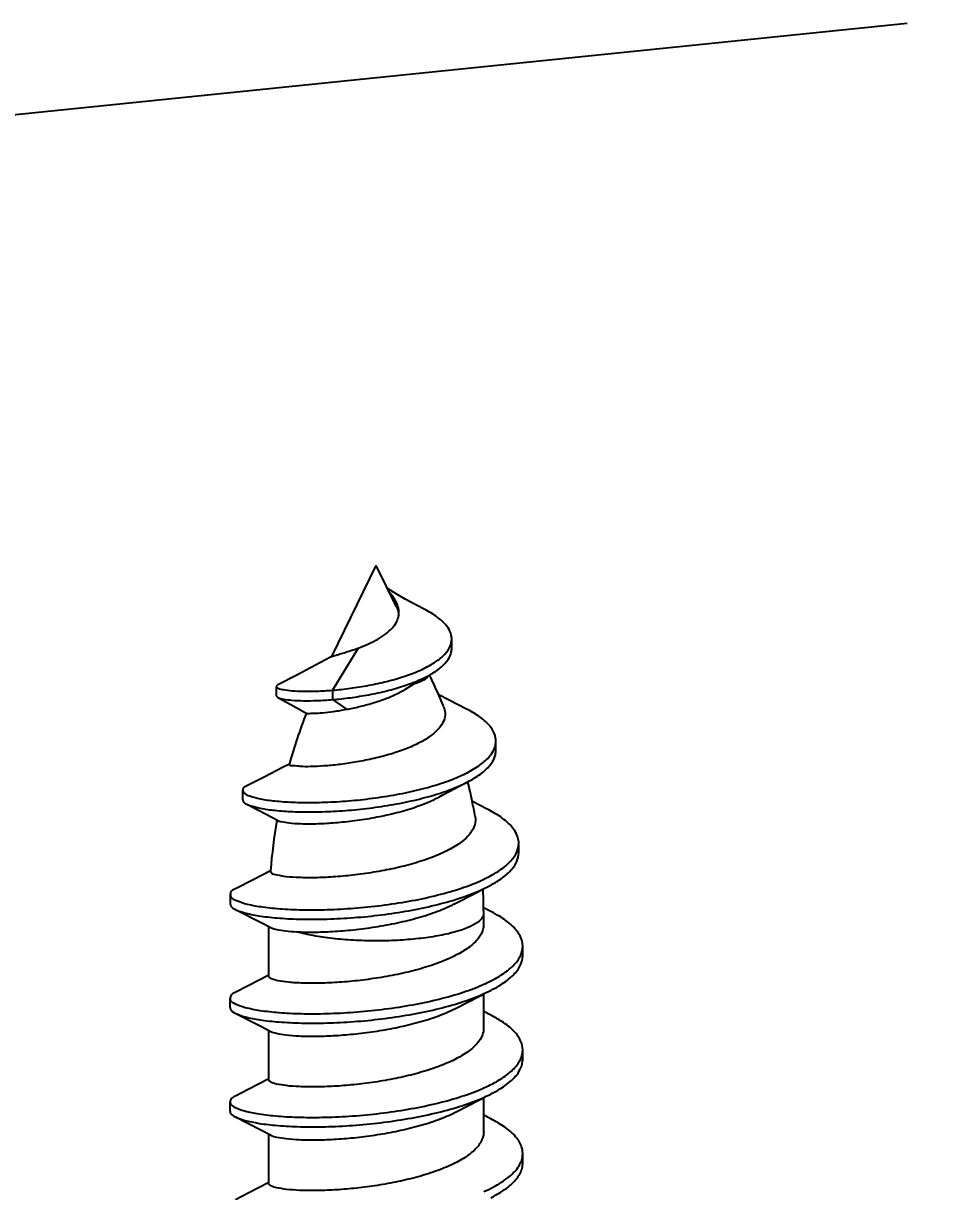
# Model space of a CAD drawing. Header units: millimetres. Extents: x -5407 to -45, y -6458 to 594.
# Drawn here: x -1907.06 to -1899.63, y -2027.83 to -2018.25 of the extents above; entities that cross this region are included whole.
import ezdxf

# ---------------------------------------------------------------- set-up
doc = ezdxf.new("R2010")
doc.units = ezdxf.units.MM
doc.layers.get('0').update_dxf_attribs({"linetype": 'CONTINUOUS'})
doc.layers.get('Defpoints').update_dxf_attribs({"linetype": 'CONTINUOUS'})
doc.layers.add('dim', color=3, linetype='CONTINUOUS', lineweight=9)
doc.styles.add('LongTou', font='romand.shx', dxfattribs={"width": 0.800000011920929, "bigfont": 'whgdtxt.shx'})
doc.dimstyles.new('YanXiu', dxfattribs={"dimtxt": 2.5, "dimasz": 2.2, "dimexe": 1, "dimexo": 0, "dimgap": 0.66, "dimtad": 0, "dimzin": 0, "dimdsep": 46, "dimtxsty": 'LongTou', "dimblk": 'CLOSEDBLANK', "dimcen": 0, "dimclrd": 256, "dimclre": 131, "dimclrt": 42, "dimadec": 0, "dimazin": 0, "dimtfac": 1, "dimtdec": 4, "dimtofl": 0, "dimtmove": 0, "dimatfit": 3, "dimldrblk": 'CLOSEDBLANK', "dimfxl": 0, "dimtolj": 1, "dimtzin": 0, "dimlwd": 0, "dimlwe": 0, "dimarcsym": 0})

# ---------------------------------------------------------------- blocks, each defined once
blk = doc.blocks.new('*U8')
at = {"color": 7}
for p, q in [((135.2935398273028, -62.99328518280254), (-38.01148710119742, -80.7678877244025)), ((129.4011930746028, -69.48091808530262), (129.8548717923027, -68.54817490830283)), ((130.0618864705025, -68.97343743740248), (129.8548717923027, -68.54817490830283)), ((130.6281148660028, -69.39900966820278), (130.6280992164029, -69.30242062050274)), ((129.6691527455027, -69.39542344270285), (129.4056624579027, -69.82718300390252)), ((130.3991894932028, -69.67224135260267), (130.4005620802027, -69.6714755917028)), ((128.8480592960027, -69.77059621700255), (128.8309156089026, -69.78827931550268)), ((128.8309156089026, -69.78827931550268), (128.8309312585027, -69.88486836310267)), ((128.8309312585027, -69.88486836310267), (128.8450021577028, -69.90050875260249)), ((129.4056624579027, -69.82718300390252), (129.4056781075028, -69.92377205150251)), ((129.4056781075028, -69.92377205150251), (129.5499921002026, -70.02323175300262)), ((131.0808272985028, -70.44438277410245), (131.0808116489029, -70.34779372640287)), ((128.9651423313026, -70.58361357240256), (128.9643226081025, -70.58654186480271)), ((128.4860152853025, -70.85275006880283), (128.4860309349028, -70.94933911650287)), ((130.7909793802028, -70.76709495830255), (130.7932039284028, -70.76594039490283)), ((130.7938874142028, -70.76869582500285), (130.7933439533026, -70.76647269950263)), ((128.5280348893027, -70.99422746610253), (128.6564073113027, -71.06038046740287)), ((130.4962801621027, -70.92223932060278), (130.5380692168028, -70.89986081910274)), ((130.9926023683026, -71.0456608037025), (130.8354564383026, -70.96596857550276)), ((128.6564073113027, -71.06038046740287), (128.8510280152027, -71.16207026570282)), ((128.8366659798028, -71.15454775290254), (128.8357958694028, -71.15964458420285)), ((131.3147927743025, -71.49280609170273), (131.3147771247027, -71.3962170440027)), ((128.7720293610028, -71.67743171260281), (128.7712902911026, -71.6871842559026)), ((128.3572287372026, -71.91964382110245), (128.3572443868027, -72.01623286880249)), ((128.4122770946028, -72.07429772750265), (128.6747888818027, -72.20818006760283)), ((131.0293137129026, -72.09562616430276), (130.9534021496027, -72.05708461030281)), ((130.9554680255028, -72.22802548560276), (130.9554491114027, -72.11128795640252)), ((128.6747888818027, -72.20818006760283), (128.7752883825028, -72.26001102300279)), ((128.7555541272027, -72.75962169730246), (128.7554715231026, -72.24979080550247)), ((131.3555198111028, -72.54761257490281), (131.3555041615027, -72.45102352720278)), ((128.3555902737028, -72.98274935700283), (128.3556059233028, -73.07933840460282)), ((130.9556401712027, -73.29050500980247), (130.9555834856028, -72.94064289950256)), ((128.4111998023027, -73.13791070890284), (128.6735788951028, -73.27155737430257)), ((131.0294858585025, -73.15810568860252), (130.9556126426028, -73.12059903710269)), ((128.6735788951028, -73.27155737430257), (128.7765269599026, -73.32456985850285)), ((128.7557262729028, -73.82210122160268), (128.7556439192026, -73.31381626280245)), ((131.3556919567027, -73.61009209920257), (131.3556763071028, -73.51350305150254)), ((128.3557624193027, -74.04522888130259), (128.3557780689027, -74.14181792890258)), ((130.9558123168026, -74.35298453410269), (130.9557556312027, -74.00312242370273)), ((128.4113719480029, -74.2003902332026), (128.6737510408027, -74.33403689850275)), ((131.0296580042027, -74.22058521290273), (130.9557847882027, -74.18307856140245)), ((128.6737510408027, -74.33403689850275), (128.7766991056028, -74.38704938280262)), ((128.7558984185025, -74.88458074580285), (128.7558160649028, -74.37629578710266)), ((131.3558641024026, -74.67257162340275), (131.3558484528028, -74.57598257580275))]:
    blk.add_line(p, q, dxfattribs=at)
for points in [[(130.3656918732026, -69.0083320788026), (130.2610940249028, -68.95294536060283), (130.1520693898028, -68.89328925410246), (130.0573106690026, -68.83836090430259), (129.9770868314026, -68.78695049490261), (129.9675117486026, -68.77956696750289)], [(129.3854218996025, -69.48732689900271), (129.2341562219026, -69.5701563332027), (129.0404543931027, -69.6718880269027), (128.8480592960027, -69.77059621700255)], [(130.1546898482027, -69.8153233726025), (130.2203841527025, -69.77505630630276), (130.3152603358026, -69.71956258170258), (130.3991871648027, -69.67223717150273)], [(128.8450021577028, -69.90050875260249), (128.9784955601026, -69.9728544760028), (129.1207906371028, -70.05240408090276), (129.1393828709029, -70.06304735650247)], [(130.7808846273028, -70.02005002830265), (130.6018787550029, -69.92884906560266), (130.4890410767027, -69.87047235290265)], [(128.9652547886026, -70.58364508550267), (128.8955840172027, -70.61980444800247), (128.7121344196025, -70.71395291420276), (128.5306278763028, -70.80611423140272)], [(130.5380692168028, -70.89986081910274), (130.6679057603028, -70.83122477220286), (130.7909787743029, -70.7670937882026)], [(128.7723586322027, -71.67745695100257), (128.5925086133027, -71.7698561226025), (128.4125901934026, -71.86133330270286)], [(130.6573451327026, -72.0159052534027), (130.8713183342029, -71.90554968130255), (130.9462358428027, -71.86732151330261)], [(128.7555522676028, -72.74814429110256), (128.5422822080027, -72.85753440910275), (128.4111654601027, -72.9241588937025)], [(130.6730038104029, -73.08537342080263), (130.9050947827027, -72.96629516810253), (130.9555834856028, -72.94064289950256)], [(128.7557244133027, -73.81062381540278), (128.5424543536028, -73.92001393330247), (128.4113376058026, -73.98663841800271)], [(130.6731759560025, -74.14785294510284), (130.9052669283026, -74.02877469240275), (130.9557556312027, -74.00312242370273)], [(128.7558965589028, -74.8731033396025), (128.5426264993027, -74.98249345760269), (128.4115097514027, -75.04911794220288)]]:
    blk.add_lwpolyline(points, dxfattribs=at)
for centre, radius, start, end in [((129.8677915370026, -69.0784421013027), 0.2198140557, 12.18621071490233, 12.87102375810834), ((129.8732174829026, -69.07737021700268), 0.2142841327, 5.691236906610148, 12.21231505970418), ((129.8942632181029, -69.03198414800272), 0.1931383062, 347.4361973127995, 349.569391187703), ((129.8911752825029, -69.0316118553028), 0.1962427098, 349.6257149501996, 0.02955117960385299), ((129.9087702959027, -68.7915639856028), 1.0080196395, 299.2012805841971, 299.3713704357972), ((125.3778641009026, -72.08376377720288), 5.5728841251, 23.41404499798747, 25.65251051620726), ((125.3605619107027, -72.09132426660244), 5.5917659389, 21.99147150889227, 23.41468557890878), ((134.3716008282026, -72.09810485420257), 5.6145772167, 158.7426899292909, 164.3510427397966), ((125.3079579738028, -72.1085558182026), 5.6471804138, 11.67909957049794, 13.72498368509517), ((125.2995009596027, -72.11032519830269), 5.6558205159, 10.07469676389897, 11.67931022308768), ((134.4181555467028, -72.10994326280252), 5.662667847000001, 170.3390117253993, 175.6195126907909), ((125.2847680274026, -72.11232270140272), 5.6706818513, 0.5583018171124329, 2.477940430511883), ((125.2934473281025, -72.11220936140262), 5.6620018583, 0.009324020708473046, 0.5580107541896898), ((131.0793020989026, -72.4302857573025), 0.2793561826, 332.7119286773048, 336.2458240007851)]:
    blk.add_arc(centre, radius, start, end, dxfattribs=at)
for points, start_tangent, end_tangent in [([(130.0682588931027, -68.9431225418025), (130.0366153917028, -68.88543559890286), (129.9958386699027, -68.83169461730267), (129.9895403064029, -68.82429837490281)], (-0.3908639148052885, 0.9204484777015409), (-0.652384892854885, 0.7578878225533909)), ([(130.0874179661027, -69.03151064010262), (130.0855440775026, -69.00401859350268), (130.0682588931027, -68.9431225418025)], (0.0002197091907673835, 0.9999999758639355), (-0.3908639144675201, 0.9204484778449726)), ([(129.6691527455027, -69.39542344270285), (129.7704212148028, -69.35440822170267), (129.8665074282026, -69.30619135740244), (129.9503184670027, -69.25177984000265), (130.0164384020027, -69.19261117810265), (130.0614751895027, -69.13039685010244), (130.0827767082028, -69.07399687690258)], (0.9385300940940247, 0.3451974253667914), (0.2174372073289472, 0.9760743111408007)), ([(130.0619145864027, -68.97349693320257), (130.0820825390028, -69.02947695520243)], (0.4375163361831553, -0.89921046233508), (0.2227531951432206, -0.9748748709724169)), ([(130.6279565387026, -69.30242070870281), (130.6235570784029, -69.26261303550245), (130.5900589586026, -69.18751137070285), (130.5265252291026, -69.11592035870262), (130.4370494636028, -69.04928928820254), (130.3656967853026, -69.00832269720286)], (-0.0006178024415706117, 0.9999998091600534), (-0.8859152035603703, 0.4638472292690641)), ([(130.6061651256027, -69.38959867900257), (130.6241504033028, -69.33955006320275), (130.6279565387026, -69.30242070870281)], (0.4525806581770332, 0.8917234705019508), (-0.0006178025645178752, 0.9999998091599775)), ([(129.4010074743028, -69.48043514370283), (129.4201674965027, -69.47395832100256), (129.4665280867025, -69.46004882740272), (129.5258635738028, -69.44263232050253), (129.5946633920028, -69.42118996810268), (129.6691527455027, -69.39542344270285)], (0.9334404587431412, 0.3587323653943069), (0.9385300941055815, 0.3451974253353703)), ([(129.4056624579027, -69.82718300390252), (129.5896255977027, -69.80728557290286), (129.7782852436028, -69.77708452600245), (129.9632883543027, -69.73673855300285), (130.1367360375027, -69.68684747470252), (130.2915207860028, -69.62841054570254), (130.4216171161029, -69.56276805270272), (130.5223137494027, -69.4915293759027), (130.5903785021028, -69.4164912197025)], (0.9965876032411771, 0.08254180193093978), (0.5548881609792853, 0.8319249538299877)), ([(130.4031720395028, -69.67001176980284), (130.4216327658028, -69.65935710030271), (130.5223293990027, -69.58811842360274), (130.5903941517026, -69.51308026740253), (130.6241660529026, -69.43613911090279), (130.6279721883025, -69.3990097563028)], (0.8714580002931026, 0.4904701354059665), (-0.0006178025031700309, 0.9999998091600154)), ([(130.5903785021028, -69.4164912197025), (130.6061651256027, -69.38959867900257)], (0.5548881599453013, 0.8319249545196478), (0.4525806567389206, 0.891723471231843)), ([(129.3853538917028, -69.48719345970267), (129.3898380308028, -69.48508308330247), (129.4010074743028, -69.48043514370283)], (0.8909601069550649, 0.454081587178581), (0.9334404576935235, 0.3587323681254669)), ([(129.4056781075028, -69.92377205150251), (129.5896412473028, -69.90387462060244), (129.7783008932026, -69.87367357370249), (129.9633040039027, -69.83332760070289), (130.1367516871028, -69.78343652230251), (130.2915364356027, -69.72499959340257), (130.3991894932028, -69.67224135260267)], (0.9965876032434796, 0.08254180190313834), (0.8736650879895924, 0.486527814238958)), ([(128.8309164484026, -69.78827929670251), (128.8495233991027, -69.8061616624027), (128.9041326694028, -69.82155235020264), (128.9917189286027, -69.83271146940251), (129.1080832784028, -69.83814385030246), (129.2480439671026, -69.83661305440273), (129.4056624579027, -69.82718300390252)], (0.02240343838758087, -0.9997490114765876), (0.9965876032498715, 0.08254180182596395)), ([(130.2589483195027, -69.75412084990285), (130.3119313098027, -69.73566884550246), (130.3679929757027, -69.70406254100271)], (0.9586797180980839, 0.2844876062456477), (0.7711195191808073, 0.6366904170304125)), ([(130.3679929757027, -69.70406254100271), (130.3876387291025, -69.68214674310275)], (0.7711195197936151, 0.636690416288218), (0.4880798846649956, 0.8727989609213593)), ([(128.8451508134026, -69.90026136430288), (128.8495390487028, -69.90275071010274), (128.9041483190026, -69.91814139790267), (128.9917345782028, -69.92930051710255), (129.1080989280026, -69.9347328980025), (129.2480596167027, -69.93320210210277), (129.4056781075028, -69.92377205150251)], (0.8571523936690113, -0.5150628835661568), (0.9965876032439793, 0.08254180189710678)), ([(129.5499921002026, -70.02323175300262), (129.6799983981027, -69.99578734290253), (129.8151827695028, -69.95978895760254), (129.9464699189027, -69.91564877400288), (130.0643663473027, -69.86510392970285)], (0.9830179784047179, 0.1835092753326148), (0.8988970607980237, 0.4381598727504314)), ([(130.0643663473027, -69.86510392970285), (130.1253232202025, -69.8329333848028), (130.1546908621026, -69.81532498720253)], (0.8988970606090038, 0.4381598731382113), (0.846788756875909, 0.5319293197677234)), ([(129.1393103860028, -70.06317773140245), (129.1599442198026, -70.06505619980271), (129.2152369633027, -70.06414169550271), (129.3027952762027, -70.05800800750285), (129.4178517288028, -70.04468681690287), (129.5499921002026, -70.02323175300262)], (0.8740205195944081, -0.4858890113265797), (0.9830179784175107, 0.1835092752640877)), ([(130.5454935086027, -69.99737364340263), (130.5483934882027, -70.00502599860283), (130.5596909986027, -70.0828632542025), (130.5377583478028, -70.15967378690266), (130.4834782236028, -70.23445464640281), (130.3963090499028, -70.30728781300286), (130.2799319564028, -70.3749928435027), (130.1423325542028, -70.43463428790255)], (0.3721383419079615, -0.9281772753531478), (-0.9350783420328636, -0.3544411012581234)), ([(131.0806153326027, -70.34779279300255), (131.0782418074027, -70.31642800220243), (131.0410940222027, -70.22490068950265), (130.9616428171025, -70.1367957670027), (130.8435448267028, -70.05410609120281), (130.7808947278027, -70.0200301143027)], (0.004754631542948613, 0.9999886966755629), (-0.891842427926268, 0.4523461990009197)), ([(131.0618561967026, -70.43316957320258), (131.0709688813026, -70.4092218356027), (131.0806153326027, -70.34779279300255)], (0.4078610531744126, 0.9130440084155086), (0.004754631975202968, 0.9999886966735078)), ([(130.1423325542028, -70.43463428790255), (129.9832985214027, -70.4875294783028), (129.8103087874026, -70.53181964830264), (129.6351012913028, -70.56586910070246), (129.4692003010027, -70.58943748390266), (129.3166202953025, -70.6038364640026), (129.1825728175027, -70.61000146770266), (129.0766503740028, -70.60897042710258), (129.0046471453027, -70.60258157530279), (128.9683002933027, -70.5927103304025), (128.9681925872028, -70.58709427950271)], (-0.935078342050404, -0.3544411012118484), (0.1413578262677385, 0.9899585672910053)), ([(130.7709413588027, -70.68066698370285), (130.7863109230025, -70.67290377480276), (130.9229562085027, -70.58965430620265), (131.0188022497027, -70.50104321520257), (131.0618561967026, -70.43316957320258)], (0.8953501058772064, 0.4453629844359268), (0.4078610537015871, 0.9130440081800171)), ([(130.7932039284028, -70.76594039490283), (130.9229718581028, -70.68624335390268), (131.0188178993026, -70.59763226290261), (131.0709845309027, -70.50581088320268), (131.0806309822026, -70.44438184070259)], (0.8871409034111731, 0.4614986646728328), (0.004754631679123985, 0.9999886966749154)), ([(128.4876698646026, -70.85252964700248), (128.4993239316027, -70.87836844970252), (128.5598074066029, -70.91136245150255), (128.6665467111027, -70.93984549260267), (128.8151361384027, -70.96164693440278), (128.9996722692026, -70.97486598740261), (129.2129893775027, -70.97793974800288), (129.4469399888026, -70.96969786860245), (129.6927095493027, -70.94940191190244), (129.9411529492027, -70.91676803730252), (130.1831399149028, -70.87197231920254), (130.4098960558026, -70.81563866470287), (130.6133266360025, -70.7488099683028), (130.7709413588027, -70.68066698370285)], (0.1320526359847814, -0.9912427055617967), (0.8953501058738103, 0.4453629844427541)), ([(128.5306765455027, -70.80621473380279), (128.5262367495027, -70.80839796310283), (128.4878235829028, -70.84322505760247), (128.4876698646026, -70.85252964700248)], (-0.9000224948230641, -0.4358434453017136), (0.1320526358406316, -0.9912427055810004)), ([(128.5270670069026, -70.9962620494025), (128.5598230562027, -71.00795149920259), (128.6665623607028, -71.03643454030271), (128.8151517880028, -71.05823598200277), (128.9996879188027, -71.07145503510264), (129.2130050271026, -71.07452879560287), (129.4469556384029, -71.06628691620244), (129.6927251989027, -71.04599095950243), (129.9411685988025, -71.01335708500255), (130.1831555645026, -70.96856136680253), (130.4099117054027, -70.91222771230287), (130.6133422856028, -70.84539901590279), (130.7863265726028, -70.76949282240275), (130.7909793802028, -70.76709495830255)], (0.9030270246897395, -0.4295837435006088), (0.8880088733585134, 0.4598263159460795)), ([(128.4876855142027, -70.94911869470252), (128.4993395812025, -70.97495749730251), (128.5270670069026, -70.9962620494025)], (0.1320526366110858, -0.991242705478361), (0.903027024797957, -0.4295837432731247)), ([(130.2037288948027, -71.04162121350282), (130.3719273298027, -70.98080584810259), (130.4962818448028, -70.92224244950285)], (0.953669444740195, 0.3008564278338233), (0.8806462690748932, 0.4737743648240909)), ([(128.8494341902028, -71.16492958050276), (128.8803874079026, -71.17268077910285), (128.9610845352026, -71.18659560080278), (129.0818893421028, -71.19485313430278), (129.2362527186028, -71.19517481690264), (129.4133741187027, -71.1861509754026), (129.6074455058026, -71.16673823500287), (129.8117376635028, -71.13591499170252), (130.0131763621025, -71.09408691810268), (130.2037288948027, -71.04162121350282)], (0.8734648756564204, -0.4868871645407324), (0.9536694447149885, 0.3008564279137238)), ([(131.3146997545027, -71.39621655020255), (131.3141985207026, -71.3808762166027), (131.2799528108026, -71.27740214720279), (131.1942548264028, -71.17711378770264), (131.0605291285028, -71.08247902080257), (130.9926168920028, -71.04563208610261)], (0.006382419092260673, 0.9999796321558408), (-0.8923679703040666, 0.4513085480858977)), ([(130.8680576315028, -71.12095079540268), (130.8639142337029, -71.20596691840274), (130.8166217678026, -71.29616528870247), (130.7275793787026, -71.3821740930025), (130.5968202242027, -71.4642503204027), (130.4306779312028, -71.53861511090281), (130.2407278951027, -71.60202934710287)], (0.1673304346699488, -0.9859008700843944), (-0.9603901287979972, -0.2786589322224691)), ([(131.2954524760025, -71.48493669780282), (131.3146997545027, -71.39621655020255)], (0.3940885494585114, 0.9190724754804087), (0.006382418964408721, 0.999979632156657)), ([(130.9428155406026, -71.77113379720276), (131.1025821693027, -71.68434139490273), (131.2241273519026, -71.58694904180265), (131.2954524760025, -71.48493669780282)], (0.9078331064116321, 0.4193316717146542), (0.3940885497665364, 0.9190724753483309)), ([(130.9953594221026, -71.84229278160274), (131.1025978189027, -71.78093044260277), (131.2241430015029, -71.68353808950269), (131.2954681256028, -71.58152574550286), (131.3147154041026, -71.49280559780254)], (0.8914458078799075, 0.4531273238432433), (0.006382419205122364, 0.9999796321551204)), ([(130.2407278951027, -71.60202934710287), (130.0406587643029, -71.65285353650279), (129.8278615139029, -71.69362215160254), (129.6139886804026, -71.72312409910273), (129.4117802595028, -71.74120797240266), (129.2275785097027, -71.7490322903027), (129.0657229682026, -71.74776895090281), (128.9336489930029, -71.7386241140025), (128.8391864476027, -71.7235522061028), (128.7846871009028, -71.70451501720254), (128.7724365215026, -71.68693006600279)], (-0.9603901287913621, -0.2786589322453368), (-0.2158017894711778, 0.9764371908428302)), ([(128.3598354989026, -71.91952618030246), (128.3661904808027, -71.94345784320285), (128.4242524629026, -71.98344950190267), (128.5341883986027, -72.0192085827025), (128.6918975361027, -72.04825680350268), (128.8915280399028, -72.06836693250261), (129.1256967141026, -72.07764485440248), (129.3857654311028, -72.07459907860266), (129.6621638021027, -72.05819510460287), (129.9447459000028, -72.02789263470277), (130.2231675831026, -71.98366427470273), (130.4872702172026, -71.92599506270244), (130.7274563841027, -71.8558628958026), (130.9350435043027, -71.77470063900273), (130.9428155406026, -71.77113379720276)], (0.04508319970496985, -0.9989832356473065), (0.9078331063862914, 0.4193316717695154)), ([(128.4125925558028, -71.8613385530025), (128.3621974372027, -71.90187138060264), (128.3598354989026, -71.91952618030246)], (-0.9119333558613912, -0.4103383414541971), (0.04508319977828426, -0.9989832356439978)), ([(128.4119355340026, -72.07511217940282), (128.4242681125027, -72.08003854950266), (128.5342040482028, -72.11579763040254), (128.6919131857026, -72.14484585110267), (128.8915436895027, -72.16495598020265), (129.1257123637029, -72.17423390210251), (129.3857810807026, -72.17118812620265), (129.6621794517027, -72.15478415220286), (129.9447615496028, -72.1244816824028), (130.2231832327027, -72.08025332240277), (130.4872858668027, -72.02258411040248), (130.7274720337027, -71.95245194350264), (130.9350591539028, -71.87128968670277), (130.9953594221026, -71.84229278160274)], (0.9221878262033988, -0.3867423085237119), (0.8914458079018669, 0.4531273238000416)), ([(128.3598511485027, -72.01611522800249), (128.3662061304026, -72.04004689090243), (128.4119355340026, -72.07511217940282)], (0.04508319994154519, -0.9989832356366302), (0.9221878260690649, -0.3867423088440317)), ([(129.0410861874027, -72.30307518810287), (129.2099030316026, -72.30635160710244), (129.4061972935028, -72.29978490690246), (129.6215118229027, -72.28211672640282), (129.8465603226027, -72.25257233860248), (130.0716293245027, -72.21089655540254), (130.2870480690026, -72.1573556748026), (130.4837094007025, -72.09267556080249), (130.6530256413025, -72.01814251070255), (130.6573456454025, -72.01590623480251)], (0.9987389140291972, -0.05020539417014786), (0.8872103481878892, 0.4613651461351675)), ([(130.9546752210026, -72.11126861700268), (130.9454592365028, -72.1496033353028), (130.8920417538027, -72.20662160730262), (130.7946564855026, -72.25960373360249), (130.6574335173027, -72.30630265120271), (130.4861956881027, -72.34473699800265), (130.2881976189028, -72.37327793870281), (130.0718533556028, -72.39071284200281), (129.8463252275028, -72.39630374270246), (129.6211849306028, -72.3898130051025), (129.4059809798027, -72.3715159658027), (129.2098416022027, -72.34218871320263), (129.0410861874027, -72.30307518810287)], (-0.02498204001719308, -0.999687900135127), (-0.9616983883589784, 0.2741098499283519)), ([(131.3555037018027, -72.4510235276025), (131.3286401389028, -72.34582675290267), (131.2479663573026, -72.24223168350272), (131.1164269224028, -72.14391963150274), (131.0293317520027, -72.09559054560259)], (-0.0008122073512436336, 0.9999996701595549), (-0.8921134883014353, 0.4518113809883996)), ([(130.9552260022026, -72.22802466910252), (130.9483687561028, -72.27958872340287), (130.9014416226028, -72.36945394080249), (130.8123839791026, -72.45577178450276), (130.6847792697026, -72.53643846400246), (130.5237642615027, -72.60957393670287), (130.3358341191026, -72.67359746200282), (130.1285452228026, -72.72730383440285), (129.9102452362026, -72.76989777090284), (129.6897352603028, -72.80103046520253), (129.4759097952028, -72.82081605890244), (129.2773836217027, -72.8298279940027), (129.1021497405027, -72.82907359010278), (128.9572641515028, -72.81995264360285), (128.8485706434026, -72.80420262180269), (128.7804463930029, -72.78382797120275), (128.7556345360026, -72.76101916160269), (128.7557073426028, -72.75964046990248)], (-0.002117395300121408, -0.999997758316059), (0.121629008224586, 0.9925756315557538)), ([(128.7752354668028, -72.26012245700258), (128.7793631470026, -72.26201329310288), (128.8356562195027, -72.2794948305027), (128.9236098651027, -72.29365190850285), (129.0410861874027, -72.30307518810287)], (0.9033239174896943, -0.4289590890645307), (0.9987389140246814, -0.05020539425998197)), ([(131.0294618726027, -72.90315120610285), (131.1133871449026, -72.85671212410261), (131.2458801955027, -72.75848967340289), (131.3275851362027, -72.6549497085025), (131.3555193514028, -72.54761257530254)], (0.891940697955026, 0.4521523983476161), (-0.0008122072764442126, 0.9999996701596158)), ([(131.3349918186027, -72.54281417130278), (131.3555037018027, -72.4510235276025)], (0.4026084566577135, 0.9153722907253059), (-0.000812207040576684, 0.9999996701598073)), ([(130.9561012486029, -72.8413560716026), (131.1133714953028, -72.76012307640258), (131.2458645459028, -72.66190062580245), (131.3275694866027, -72.55836066080246)], (0.9136043030017993, 0.4066044484958283), (0.4582835727357168, 0.8888060344982966)), ([(128.3581160037027, -72.98289838540268), (128.3600343682028, -72.99960127400254), (128.4093010256026, -73.04035890230261), (128.5113989358028, -73.07734538300247), (128.6625983711028, -73.10802724600262), (128.8573759734027, -73.1301013228026), (129.0886165171028, -73.1415788787026), (129.3478728213026, -73.14085825940265), (129.6256743169026, -73.12678339820286), (129.9118729972026, -73.0986860454027), (130.1960141148029, -73.05641017920289), (130.4677180827025, -73.00031770520263), (130.7170596310027, -72.93127523570274), (130.9349303668027, -72.85062243370248), (130.9561012486029, -72.8413560716026)], (-0.05890165026531227, -0.9982637905864478), (0.9136043030227704, 0.406604448448708)), ([(128.4112358814027, -73.13783205580285), (128.5114145854027, -73.17393443060246), (128.6626140207027, -73.20461629370266), (128.8573916230027, -73.22669037050264), (129.0886321667026, -73.23816792640264), (129.3478884709027, -73.23744730710268), (129.6256899665027, -73.22337244580285), (129.9118886468027, -73.19527509300269), (130.1960297644027, -73.15299922690247), (130.4677337323028, -73.09690675290267), (130.7170752806028, -73.02786428330273), (130.9349460164026, -72.94721148140252), (131.0294618726027, -72.90315120610285)], (0.9089345937400632, -0.4169387296745004), (0.8919406979391062, 0.4521523983790205)), ([(128.4107596970027, -72.92319042680265), (128.3653988176027, -72.9577437247026), (128.3581160037027, -72.98289838540268)], (-0.9223193690592105, -0.3864284946250988), (-0.05890165037495445, -0.9982637905799784)), ([(128.3581316533027, -73.07948743310271), (128.3600500178027, -73.09619032170258), (128.4093166752027, -73.1369479499026), (128.4112358814027, -73.13783205580285)], (-0.05890164992902225, -0.9982637906062902), (0.9089345935311206, -0.4169387301299998)), ([(130.2601345326027, -73.23768335890281), (130.4639639226027, -73.17466766860252), (130.6440597863027, -73.09989783470246), (130.6730111496026, -73.08538762510261)], (0.9659421796575643, 0.2587580057860893), (0.8884173193100376, 0.4590366725545648)), ([(128.7762925630027, -73.32492564560243), (128.8315770611027, -73.3431208141028), (128.9296026048028, -73.35963896590283), (129.0641360994027, -73.37028709010247), (129.2276266805027, -73.37324923680262), (129.4147451188028, -73.36731201290286), (129.6202816246027, -73.3512896425027), (129.8375462003028, -73.3241311643028), (130.0541227798026, -73.28599657790255), (130.2601345326027, -73.23768335890281)], (0.8350650299809697, -0.5501512480244706), (0.9659421796839247, 0.2587580056876867)), ([(131.3555546148027, -73.51350397680244), (131.3374749964028, -73.42684337830269), (131.2660887250026, -73.32258535730261), (131.1431811299026, -73.2231649803025), (131.0295002279026, -73.15807728200252)], (-0.007603669989540269, 0.9999710916834997), (-0.8923311481923539, 0.4513813487127214)), ([(130.9554231519028, -73.29048259010278), (130.9431414222026, -73.35887060630284), (130.8847265218028, -73.45221460410266), (130.7837709172027, -73.53924940700244), (130.6413516502025, -73.62101818730252), (130.4629623496025, -73.69481929730273), (130.2602187462026, -73.75744813410256)], (-0.006887792335066765, -0.9999762788770288), (-0.9659421796818223, -0.2587580056955347)), ([(130.9568425682028, -73.90360269260282), (131.0853814065026, -73.83911165350264), (131.2263404622026, -73.74207772330283), (131.3172309254028, -73.63928735560285), (131.3359382829026, -73.60354114180245)], (0.9134195403968776, 0.4070193401070236), (0.4009209540907138, 0.9161126505899763)), ([(131.0296281851029, -73.96561920110253), (131.0853970561029, -73.93570070120268), (131.2263561118027, -73.83866677100286), (131.3172465751027, -73.73587640330288), (131.3547481151027, -73.62990203870277), (131.3555702644026, -73.61009302450248)], (0.8917668959402554, 0.4524950864982757), (-0.00760367008673613, 0.9999710916827608)), ([(131.3359382829026, -73.60354114180245), (131.3547324655026, -73.53331299110278), (131.3555546148027, -73.51350397680244)], (0.4009209541824688, 0.9161126505498214), (-0.007603669723817981, 0.9999710916855203)), ([(130.2602187462026, -73.75744813410256), (130.0540543623028, -73.80579248140248), (129.8400272810027, -73.84353657500287), (129.6245015009026, -73.87063560400247), (129.4191503282027, -73.88683840690283), (129.2310622642026, -73.89298787960252), (129.0668120889027, -73.89017178410268), (128.9327574827028, -73.87976543110244), (128.8339506671027, -73.8634273631028), (128.7741066778026, -73.8429947248028), (128.7559323360028, -73.82206611730271)], (-0.9659421796726755, -0.2587580057296797), (-0.1351892523401785, 0.9908197949434114)), ([(128.3570389541028, -74.04537991170264), (128.3571745665026, -74.05473597510263), (128.3969256101027, -74.09588239180266), (128.4899662901028, -74.13371930980247), (128.6328977306025, -74.16568219340252), (128.8204985953025, -74.18942107960265), (129.0459158175026, -74.20288641980278), (129.3009149368027, -74.20440394810248), (129.5761808946027, -74.19273584020266), (129.8616583051028, -74.16712593030252), (130.1469187680027, -74.12732733280245), (130.4215418079027, -74.07361146080257), (130.6754955239028, -74.00675811190285), (130.8995030454028, -73.9280269827027), (130.9568425682028, -73.90360269260282)], (-0.1174933551049967, -0.9930736687205896), (0.913419540434473, 0.4070193400226531)), ([(128.4105414271025, -73.98488598830272), (128.3721654174028, -74.0129654883026), (128.3570389541028, -74.04537991170264)], (-0.910440878842093, -0.4136392221891408), (-0.1174933547927963, -0.993073668757527)), ([(128.4113760277028, -74.20038232580282), (128.4899819397028, -74.23030835740246), (128.6329133802028, -74.26227124110255), (128.8205142449028, -74.28601012720264), (129.0459314671027, -74.29947546750282), (129.3009305864027, -74.30099299580252), (129.5761965442027, -74.2893248879027), (129.8616739547026, -74.26371497800255), (130.1469344176026, -74.22391638040244), (130.4215574575028, -74.17020050840256), (130.6755111735026, -74.10334715960244), (130.8995186950028, -74.02461603040274), (131.0296281851029, -73.96561920110253)], (0.8886916796241299, -0.4585052873924608), (0.8917668959401555, 0.4524950864984726)), ([(128.3570546037026, -74.14196895940267), (128.3571902161027, -74.15132502280267), (128.3969412597025, -74.19247143940265), (128.4113760277028, -74.20038232580282)], (-0.11749335535814, -0.9930736686906395), (0.8886916797542035, -0.4585052871403476)), ([(130.2603066782026, -74.30016288310253), (130.4630502841028, -74.2375340455028), (130.6414395867027, -74.16373293410243), (130.6731839212027, -74.14786835990253)], (0.9659421796601899, 0.2587580057762879), (0.8884046006479458, 0.4590612873544926)), ([(131.3555416913027, -74.5759843008027), (131.3446370494025, -74.50792835120274), (131.2826188700028, -74.4030885343027), (131.1684818590027, -74.30263552700262), (131.0296628968026, -74.2205755376026)], (-0.0056233817793522, 0.9999841886636828), (-0.8923879548544433, 0.4512690306576599)), ([(128.7765507848026, -74.38727882530247), (128.8340385992028, -74.40614211210277), (128.9328454147026, -74.42248018010287), (129.0669000209027, -74.43288653310265), (129.2311501962026, -74.43570262860248), (129.4192382602027, -74.4295531559028), (129.6245894330027, -74.41335035300244), (129.8401152130027, -74.38625132400284), (130.0541422943027, -74.34850723040245), (130.2603066782026, -74.30016288310253)], (0.8398071919922111, -0.5428847762446077), (0.9659421796794327, 0.2587580057044552)), ([(130.9556313174025, -74.35290866220248), (130.9425537028028, -74.42339063020245), (130.8834259504029, -74.51633635360258), (130.7813854921028, -74.60349554660252), (130.6398853830026, -74.68428954160254), (130.4627294769025, -74.75744296210269), (130.2603908918027, -74.81992765840278)], (-0.00674866941702486, -0.999977227471256), (-0.9659421796910318, -0.2587580056611551)), ([(131.3370754596026, -74.66412084790272), (131.3522711256028, -74.61450767280257), (131.3555416913027, -74.5759843008027)], (0.3956566823963531, 0.9183984917643928), (-0.005623382047160217, 0.9999841886621768)), ([(130.9572126145026, -74.96599884230272), (131.0560031249026, -74.91784933220288), (131.2052690513028, -74.82207692310249), (131.3052424250027, -74.72011565180264), (131.3370754596026, -74.66412084790272)], (0.9131986155940869, 0.4075147708697728), (0.395656682165028, 0.9183984918640503)), ([(131.0297911673028, -75.02808066710259), (131.0560187745027, -75.01443837980287), (131.2052847009027, -74.91866597070248), (131.3052580746025, -74.81670469940264), (131.3522867752026, -74.71109672050261), (131.3555573409026, -74.67257334850274)], (0.8917953729899022, 0.4524389602076744), (-0.005623381823675774, 0.9999841886634335)), ([(130.2603908918027, -74.81992765840278), (130.0543567116026, -74.86824545170248), (129.8407397682026, -74.9059349001027), (129.6278430877028, -74.93279161010287), (129.4234783395027, -74.94908456070289), (129.2350738463026, -74.95543360370266), (129.0694431424026, -74.95276259870252), (128.9354283953026, -74.94253416970287), (128.8363454219027, -74.92642242830289), (128.7754303861027, -74.90610187070251), (128.7559968836026, -74.88456802940254)], (-0.9659421796825166, -0.2587580056929431), (-0.09791521036734095, 0.9951947606266422))]:
    blk.add_spline(points, degree=3, dxfattribs=dict(at, start_tangent=start_tangent, end_tangent=end_tangent))
blk = doc.blocks.new('_ClosedBlank')
at = {"color": 0, "linetype": 'ByBlock', "lineweight": -2}
for p, q in [((-1, 0.1666666666666667), (0, 0)), ((-1, 0.1666666666666667), (-1, -0.1666666666666667)), ((0, 0), (-1, -0.1666666666666667))]:
    blk.add_line(p, q, dxfattribs=at)
blk = doc.blocks.new('*D32')
at = {"layer": 'Defpoints', "color": 0}
for p in [(-2146.664636326654, -1767.60267495292), (-2141.755969610967, -1788.480402703113), (-2274.657746722079, -1819.727602473446)]:
    blk.add_point(p, dxfattribs=at)
at = {"layer": 'dim', "color": 131, "lineweight": 5}
for p, q in [((-2141.755969610967, -1788.480402703113), (-2146.984899859539, -1766.24051792838)), ((-2274.657746722079, -1819.727602473446), (-2279.886676970651, -1797.487717698712))]:
    blk.add_line(p, q, dxfattribs=at)
at = {"layer": 'dim', "lineweight": 5}
for p, q in [((-2152.115990101701, -1768.884369931951), (-2198.514365832553, -1779.793323498981)), ((-2274.115059662718, -1797.568179744221), (-2227.716683931864, -1786.659226177191))]:
    blk.add_line(p, q, dxfattribs=at)
at = {"layer": 'dim', "lineweight": 5, "xscale": 5.600000000000001, "yscale": 5.600000000000001, "zscale": 5.600000000000001}
for p, rotation in [((-2146.664636326654, -1767.60267495292), 13.23079457676443), ((-2279.566413437765, -1798.849874723253), 193.2307945767645)]:
    blk.add_blockref('_ClosedBlank', p, dxfattribs=dict(at, rotation=rotation))
at = {"layer": 'dim', "color": 42, "insert": (-2213.115524882209, -1783.226274838086), "char_height": 7, "attachment_point": 5, "rotation": 13.230794576764433, "style": 'LongTou'}
blk.add_mtext('136.53', dxfattribs=at)
blk = doc.blocks.new('*D16')
at = {"layer": 'Defpoints', "color": 0}
for p in [(-2157.833414381767, -1794.314986469143), (-2261.089443675558, -1805.606216224011), (-2258.196219717373, -1817.911786272705)]:
    blk.add_point(p, dxfattribs=at)
at = {"layer": 'dim', "color": 131, "lineweight": 5}
for p, q in [((-2157.833414381767, -1794.314986469143), (-2161.046901872857, -1780.647259395914)), ((-2258.196219717373, -1817.911786272705), (-2261.409707208463, -1804.244059199475))]:
    blk.add_line(p, q, dxfattribs=at)
at = {"layer": 'dim', "lineweight": 5}
for p, q in [((-2166.177992114982, -1783.291111399556), (-2196.306881958148, -1790.374864982922)), ((-2255.638089900529, -1804.324521244904), (-2225.509200057364, -1797.240767661538))]:
    blk.add_line(p, q, dxfattribs=at)
at = {"layer": 'dim', "lineweight": 5, "xscale": 5.600000000000001, "yscale": 5.600000000000001, "zscale": 5.600000000000001}
for p, rotation in [((-2160.726638339953, -1782.009416420449), 13.23079457756161), ((-2261.089443675558, -1805.606216224011), 193.2307945775617)]:
    blk.add_blockref('_ClosedBlank', p, dxfattribs=dict(at, rotation=rotation))
at = {"layer": 'dim', "color": 42, "insert": (-2210.908041007756, -1793.80781632223), "char_height": 7, "attachment_point": 5, "rotation": 13.230794577561635, "style": 'LongTou'}
blk.add_mtext('103.10', dxfattribs=at)

msp = doc.modelspace()

# ---------------------------------------------------------------- block references
at = {"xscale": 0.7999999999999545, "yscale": 0.7999999999999545, "zscale": 0.7999999999999545}
msp.add_blockref('*U8', (-2008.051720677837, -1967.857778892804), dxfattribs=at)

# ---------------------------------------------------------------- dimensions: what is measured, and where the dimension line sits
at = {"layer": 'dim'}
for base, p1, p2, picture, middle in [((-5401.712116759405, -6458.244345272045), (-5273.719006363979, -6406.119417751521), (-5406.620783475091, -6437.366617521853), '*D32', (-326.0213366106946, 273.2354802181549)), ((-5287.2873094105, -6420.240804000954), (-5390.543338704292, -6431.532033755824), (-5290.180533368686, -6407.935233952261), '*D16', (-323.8138527362412, 262.6539387340108))]:
    dim = msp.add_linear_dim(base=base, p1=p1, p2=p2, dimstyle='YanXiu', override={"dimtxt": 7, "dimasz": 5.600000000000001, "dimexe": 1.3993, "dimgap": 1.3993}, dxfattribs=at)
    dim.commit()
    dim.dimension.update_dxf_attribs({"geometry": picture, "text_midpoint": middle, "dimtype": 160, "insert": (1887.094188271515, 2056.461755056241)})

doc.saveas('drawing.dxf')
